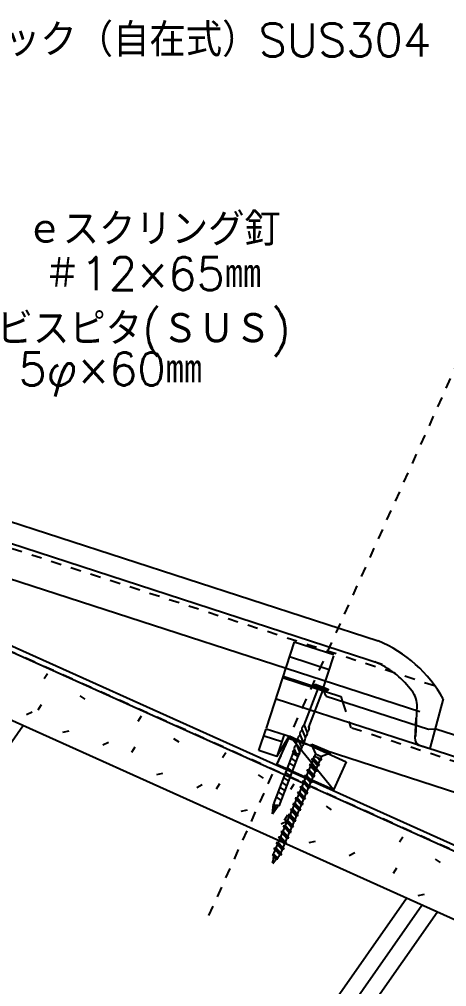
# Model space of a CAD drawing. Extents: x -1727 to 4652, y -2308 to 2357.
# Drawn here: x 2510.7 to 2717.6, y 285.8 to 754.1 of the extents above; entities that cross this region are included whole.
import ezdxf

# ---------------------------------------------------------------- set-up
doc = ezdxf.new("R2010")
doc.units = 0
doc.header["$LTSCALE"] = 5
doc.linetypes.add('DOT', pattern=[2, 1, -1])
for name, color, linetype in [('0-1', 7, 'CONTINUOUS'), ('0-2', 7, 'CONTINUOUS'), ('0-3', 7, 'CONTINUOUS'), ('0-4', 7, 'CONTINUOUS'), ('0-F', 7, 'CONTINUOUS')]:
    doc.layers.add(name, color=color, linetype=linetype)
doc.styles.get("Standard").update_dxf_attribs({"font": 'txt.shx', "bigfont": 'extfont.shx'})

msp = doc.modelspace()

# ---------------------------------------------------------------- linework, layer by layer
at = {"layer": '0-1', "color": 7, "linetype": 'CONTINUOUS'}
for p, q in [((2895.144, 275.9734), (2227.6391, 576.3471)), ((2662.748, 381.0597), (2641.5656, 407.0657))]:
    msp.add_line(p, q, dxfattribs=at)
at = {"layer": '0-1', "color": 7, "linetype": 'DOT'}
msp.add_line((2892.0194, 274.6636), (2226.7324, 574.0392), dxfattribs=at)
at = {"layer": '0-1', "color": 4, "linetype": 'CONTINUOUS'}
for p, q in [((2653.5944, 431.5671), (2653.8792, 432.303)), ((2659.9548, 429.1055), (2653.5944, 431.5671)), ((2653.8792, 432.303), (2660.2396, 429.8414)), ((2655.5007, 430.4472), (2655.0318, 431.0107)), ((2648.5002, 412.359), (2655.5007, 430.4472)), ((2650.7896, 411.4719), (2657.7904, 429.5611)), ((2655.5007, 430.4472), (2657.7904, 429.5611)), ((2657.7904, 429.5611), (2658.5174, 429.6618)), ((2657.7904, 429.5611), (2658.5174, 429.6618)), ((2660.2396, 429.8414), (2659.9548, 429.1055)), ((2648.5002, 412.359), (2650.1416, 408.4332)), ((2646.6639, 407.6143), (2648.3053, 403.6885)), ((2646.6639, 407.6143), (2648.3053, 403.6885)), ((2647.5821, 409.9866), (2649.2235, 406.0609)), ((2647.5821, 409.9866), (2649.2235, 406.0609)), ((2650.7454, 411.543), (2651.0569, 410.7981)), ((2644.8276, 402.8695), (2646.469, 398.9438)), ((2644.8276, 402.8695), (2646.469, 398.9438)), ((2645.7458, 405.242), (2647.3871, 401.3161)), ((2645.7458, 405.242), (2647.3871, 401.3161)), ((2652.1034, 402.8307), (2652.2648, 403.2139)), ((2652.1034, 402.8307), (2654.0666, 398.5292)), ((2661.3769, 398.9253), (2652.1034, 402.8307)), ((2652.2648, 403.2139), (2661.5383, 399.3085)), ((2643.6262, 400.0153), (2633.6602, 374.2646)), ((2646.2262, 399.009), (2636.2601, 373.2584)), ((2642.8378, 399.0196), (2645.8303, 396.8726)), ((2646.2698, 397.9817), (2642.8807, 399.2934)), ((2643.9095, 400.4972), (2644.7086, 398.586)), ((2643.9095, 400.4972), (2644.7086, 398.586)), ((2654.0747, 398.5258), (2653.5876, 397.3692)), ((2654.0747, 398.5258), (2656.9439, 397.3175)), ((2661.3769, 398.9253), (2656.9439, 397.3175)), ((2661.5383, 399.3085), (2661.3769, 398.9253)), ((2641.0255, 394.3369), (2644.018, 392.1899)), ((2641.9316, 396.6782), (2644.9241, 394.5312)), ((2650.9921, 393.4158), (2651.9572, 393.4978)), ((2650.9921, 393.4158), (2651.6078, 392.6681)), ((2650.9921, 393.4158), (2654.8493, 390.201)), ((2652.7455, 395.3697), (2651.9572, 393.4978)), ((2654.2336, 390.9487), (2651.9572, 393.4978)), ((2652.1298, 396.1174), (2653.0949, 396.1994)), ((2652.1298, 396.1174), (2652.7455, 395.3697)), ((2652.1298, 396.1174), (2655.987, 392.9026)), ((2652.7455, 395.3697), (2655.0219, 392.8206)), ((2655.3713, 393.6503), (2653.0949, 396.1994)), ((2653.419, 397.4402), (2656.6015, 396.1)), ((2653.5795, 397.3726), (2656.4568, 396.1609)), ((2655.0102, 396.7701), (2656.1484, 395.4956)), ((2656.1484, 395.4956), (2655.3713, 393.6503)), ((2655.987, 392.9026), (2655.3713, 393.6503)), ((2657.1135, 395.5776), (2656.1484, 395.4956)), ((2656.3695, 396.1977), (2657.1135, 395.5776)), ((2656.92, 397.3276), (2656.4247, 396.1516)), ((2656.4329, 396.171), (2656.4247, 396.1516)), ((2657.1135, 395.5776), (2656.6015, 396.1)), ((2639.2132, 389.6542), (2642.2057, 387.5072)), ((2640.1193, 391.9955), (2643.1118, 389.8486)), ((2650.47, 389.9665), (2649.6817, 388.0946)), ((2649.8544, 390.7142), (2650.8194, 390.7962)), ((2649.8544, 390.7142), (2650.47, 389.9665)), ((2649.8544, 390.7142), (2653.7115, 387.4994)), ((2650.47, 389.9665), (2652.7465, 387.4175)), ((2651.6078, 392.6681), (2650.8194, 390.7962)), ((2653.0959, 388.2471), (2650.8194, 390.7962)), ((2651.6078, 392.6681), (2653.8842, 390.119)), ((2653.8842, 390.119), (2653.0959, 388.2471)), ((2654.8493, 390.201), (2653.8842, 390.119)), ((2655.0219, 392.8206), (2654.2336, 390.9487)), ((2654.8493, 390.201), (2654.2336, 390.9487)), ((2655.987, 392.9026), (2655.0219, 392.8206)), ((2637.4009, 384.9715), (2640.3934, 382.8245)), ((2638.307, 387.3128), (2641.2995, 385.1659)), ((2648.1946, 384.5633), (2647.4062, 382.6914)), ((2647.5789, 385.311), (2648.544, 385.393)), ((2647.5789, 385.311), (2648.1946, 384.5633)), ((2647.5789, 385.311), (2651.4361, 382.0962)), ((2648.1946, 384.5633), (2650.471, 382.0143)), ((2649.3323, 387.2649), (2648.544, 385.393)), ((2650.8204, 382.8439), (2648.544, 385.393)), ((2648.7166, 388.0126), (2649.6817, 388.0946)), ((2648.7166, 388.0126), (2652.5738, 384.7978)), ((2648.7166, 388.0126), (2649.3323, 387.2649)), ((2649.3323, 387.2649), (2651.6087, 384.7159)), ((2651.9581, 385.5455), (2649.6817, 388.0946)), ((2651.6087, 384.7159), (2650.8204, 382.8439)), ((2652.5738, 384.7978), (2651.6087, 384.7159)), ((2652.7465, 387.4175), (2651.9581, 385.5455)), ((2652.7465, 387.4175), (2651.9581, 385.5455)), ((2652.5738, 384.7978), (2651.9581, 385.5455)), ((2653.7115, 387.4994), (2652.7465, 387.4175)), ((2653.7115, 387.4994), (2653.0959, 388.2471)), ((2635.5886, 380.2888), (2638.5811, 378.1418)), ((2636.4947, 382.6302), (2639.4872, 380.4831)), ((2645.3035, 379.9078), (2646.2685, 379.9898)), ((2645.3035, 379.9078), (2645.9191, 379.1601)), ((2645.3035, 379.9078), (2649.1606, 376.6931)), ((2647.0568, 381.8617), (2646.2685, 379.9898)), ((2648.545, 377.4407), (2646.2685, 379.9898)), ((2646.4412, 382.6094), (2647.4062, 382.6914)), ((2646.4412, 382.6094), (2647.0568, 381.8617)), ((2646.4412, 382.6094), (2650.2983, 379.3947)), ((2647.0568, 381.8617), (2649.3333, 379.3127)), ((2649.6827, 380.1423), (2647.4062, 382.6914)), ((2649.3333, 379.3127), (2648.545, 377.4407)), ((2650.2983, 379.3947), (2649.3333, 379.3127)), ((2650.471, 382.0143), (2649.6827, 380.1423)), ((2650.2983, 379.3947), (2649.6827, 380.1423)), ((2651.4361, 382.0962), (2650.471, 382.0143)), ((2651.4361, 382.0962), (2650.8204, 382.8439)), ((2634.6824, 377.9474), (2637.6749, 375.8004)), ((2644.7814, 376.4585), (2643.9931, 374.5866)), ((2644.1657, 377.2062), (2645.1308, 377.2882)), ((2644.1657, 377.2062), (2644.7814, 376.4585)), ((2644.1657, 377.2062), (2648.0229, 373.9915)), ((2644.7814, 376.4585), (2647.0578, 373.9095)), ((2645.9191, 379.1601), (2645.1308, 377.2882)), ((2647.4072, 374.7391), (2645.1308, 377.2882)), ((2645.9191, 379.1601), (2648.1956, 376.6111)), ((2648.1956, 376.6111), (2647.4072, 374.7391)), ((2648.0229, 373.9915), (2647.4072, 374.7391)), ((2649.1606, 376.6931), (2648.1956, 376.6111)), ((2649.1606, 376.6931), (2648.545, 377.4407)), ((2633.2358, 369.5156), (2633.7442, 374.2318)), ((2633.2358, 369.5156), (2636.0339, 373.3456)), ((2634.5984, 373.0363), (2633.2358, 369.5156)), ((2642.5059, 371.0553), (2641.7176, 369.1834)), ((2641.8903, 371.803), (2642.8553, 371.885)), ((2641.8903, 371.803), (2642.5059, 371.0553)), ((2641.8903, 371.803), (2645.7474, 368.5883)), ((2642.5059, 371.0553), (2644.7824, 368.5063)), ((2643.6437, 373.7569), (2642.8553, 371.885)), ((2645.1318, 369.3359), (2642.8553, 371.885)), ((2643.028, 374.5046), (2643.9931, 374.5866)), ((2643.028, 374.5046), (2643.6437, 373.7569)), ((2643.028, 374.5046), (2646.8852, 371.2899)), ((2643.6437, 373.7569), (2645.9201, 371.2079)), ((2646.2695, 372.0375), (2643.9931, 374.5866)), ((2645.9201, 371.2079), (2645.1318, 369.3359)), ((2646.8852, 371.2899), (2645.9201, 371.2079)), ((2647.0578, 373.9095), (2646.2695, 372.0375)), ((2646.8852, 371.2899), (2646.2695, 372.0375)), ((2648.0229, 373.9915), (2647.0578, 373.9095)), ((2640.2305, 365.6521), (2639.4421, 363.7802)), ((2639.6148, 366.3998), (2640.5799, 366.4818)), ((2639.6148, 366.3998), (2640.2305, 365.6521)), ((2639.6148, 366.3998), (2643.472, 363.1851)), ((2640.2305, 365.6521), (2642.5069, 363.1031)), ((2641.3682, 368.3537), (2640.5799, 366.4818)), ((2642.8563, 363.9328), (2640.5799, 366.4818)), ((2640.7525, 369.1014), (2641.7176, 369.1834)), ((2640.7525, 369.1014), (2641.3682, 368.3537)), ((2640.7525, 369.1014), (2644.6097, 365.8867)), ((2641.3682, 368.3537), (2643.6446, 365.8047)), ((2643.994, 366.6344), (2641.7176, 369.1834)), ((2643.6446, 365.8047), (2642.8563, 363.9328)), ((2644.6097, 365.8867), (2643.6446, 365.8047)), ((2644.7824, 368.5063), (2643.994, 366.6344)), ((2644.6097, 365.8867), (2643.994, 366.6344)), ((2645.7474, 368.5883), (2644.7824, 368.5063)), ((2645.7474, 368.5883), (2645.1318, 369.3359)), ((2637.3394, 360.9966), (2638.3044, 361.0786)), ((2637.3394, 360.9966), (2637.955, 360.2489)), ((2637.3394, 360.9966), (2641.1965, 357.7819)), ((2639.0927, 362.9505), (2638.3044, 361.0786)), ((2640.5808, 358.5296), (2638.3044, 361.0786)), ((2638.4771, 363.6982), (2639.4421, 363.7802)), ((2638.4771, 363.6982), (2639.0927, 362.9505)), ((2638.4771, 363.6982), (2642.3342, 360.4835)), ((2639.0927, 362.9505), (2641.3692, 360.4015)), ((2641.7186, 361.2312), (2639.4421, 363.7802)), ((2642.5069, 363.1031), (2641.7186, 361.2312)), ((2642.3342, 360.4835), (2641.7186, 361.2312)), ((2643.472, 363.1851), (2642.5069, 363.1031)), ((2643.472, 363.1851), (2642.8563, 363.9328)), ((2636.8173, 357.5474), (2636.029, 355.6754)), ((2636.2016, 358.295), (2637.1667, 358.377)), ((2636.2016, 358.295), (2636.8173, 357.5474)), ((2636.2016, 358.295), (2640.0588, 355.0803)), ((2636.8173, 357.5474), (2639.0937, 354.9983)), ((2637.955, 360.2489), (2637.1667, 358.377)), ((2639.4431, 355.828), (2637.1667, 358.377)), ((2637.955, 360.2489), (2640.2314, 357.6999)), ((2640.2314, 357.6999), (2639.4431, 355.828)), ((2641.1965, 357.7819), (2640.2314, 357.6999)), ((2641.3692, 360.4015), (2640.5808, 358.5296)), ((2641.1965, 357.7819), (2640.5808, 358.5296)), ((2642.3342, 360.4835), (2641.3692, 360.4015)), ((2633.9262, 352.8918), (2634.8912, 352.9738)), ((2633.9262, 352.8918), (2637.7833, 349.6771)), ((2633.9262, 352.8918), (2634.5418, 352.1442)), ((2634.5418, 352.1442), (2634.063, 351.0073)), ((2634.5418, 352.1442), (2636.774, 349.6447)), ((2635.6796, 354.8458), (2634.8912, 352.9738)), ((2637.1677, 350.4248), (2634.8912, 352.9738)), ((2635.0639, 355.5934), (2636.029, 355.6754)), ((2635.0639, 355.5934), (2638.921, 352.3787)), ((2635.0639, 355.5934), (2635.6796, 354.8458)), ((2635.6796, 354.8458), (2637.956, 352.2967)), ((2638.3054, 353.1264), (2636.029, 355.6754)), ((2637.956, 352.2967), (2637.1677, 350.4248)), ((2638.921, 352.3787), (2637.956, 352.2967)), ((2639.0937, 354.9983), (2638.3054, 353.1264)), ((2638.921, 352.3787), (2638.3054, 353.1264)), ((2640.0588, 355.0803), (2639.0937, 354.9983)), ((2640.0588, 355.0803), (2639.4431, 355.828)), ((2633.1046, 346.2769), (2633.558, 346.5155)), ((2633.2731, 349.7863), (2633.955, 350.0466)), ((2633.2731, 349.7863), (2635.871, 347.6211)), ((2633.2731, 349.7863), (2633.8331, 348.9622)), ((2633.558, 346.5155), (2633.8331, 348.9622)), ((2633.7801, 345.9816), (2635.0774, 347.5689)), ((2633.8331, 348.9622), (2635.0774, 347.5689)), ((2633.955, 350.0466), (2634.063, 351.0073)), ((2635.5984, 348.2063), (2633.955, 350.0466)), ((2635.871, 347.6211), (2635.0774, 347.5689)), ((2635.5984, 348.2063), (2636.774, 349.6447)), ((2635.871, 347.6211), (2635.5984, 348.2063)), ((2637.7833, 349.6771), (2636.774, 349.6447)), ((2637.7833, 349.6771), (2637.1677, 350.4248)), ((2633.4943, 345.9489), (2633.1046, 346.2769)), ((2633.453, 345.5814), (2633.4943, 345.9489)), ((2633.453, 345.5814), (2633.6478, 345.8197)), ((2633.9549, 345.5611), (2633.453, 345.5814)), ((2633.9549, 345.5611), (2633.6478, 345.8197)), ((2633.9549, 345.5611), (2633.7801, 345.9816))]:
    msp.add_line(p, q, dxfattribs=at)
at = {"layer": '0-1', "color": 3, "linetype": 'CONTINUOUS'}
msp.add_lwpolyline([(2668.9143, 394.7341), (2662.748, 381.0597), (2635.3993, 393.3914), (2641.5656, 407.0657), (2668.9143, 394.7341)], close=True, dxfattribs=at)
at = {"layer": '0-1', "color": 4, "linetype": 'CONTINUOUS'}
msp.add_lwpolyline([(2653.0842, 396.1739), (2653.1103, 396.2341), (2653.1354, 396.2947), (2653.1595, 396.3557), (2653.1827, 396.4171), (2653.2049, 396.4788), (2653.2262, 396.5409), (2653.2464, 396.6034), (2653.2657, 396.6662), (2653.284, 396.7292), (2653.3013, 396.7926), (2653.3176, 396.8563), (2653.3329, 396.9203), (2653.3472, 396.9845), (2653.3605, 397.0489), (2653.3727, 397.1137), (2653.384, 397.1786), (2653.3943, 397.2437), (2653.4035, 397.309), (2653.4117, 397.3745), (2653.419, 397.4402)], dxfattribs=at)
for centre, radius, start, end in [((2649.2157, 410.7182), 1.79, 113.5613, 204.1237), ((2647.3794, 405.9735), 1.79, 113.5613, 204.1237), ((2648.2976, 408.3459), 1.79, 113.5613, 204.1237), ((2647.8477, 408.5741), 2.2981, 300.183, 356.4846), ((2648.763, 410.9391), 2.2981, 300.183, 356.4846), ((2645.5431, 401.2288), 1.79, 113.5613, 204.1237), ((2646.4613, 403.6012), 1.79, 113.5613, 204.1237), ((2646.0115, 403.8295), 2.2981, 300.183, 356.4846), ((2646.9296, 406.2018), 2.2981, 300.183, 356.4846), ((2644.625, 398.8565), 1.79, 113.5613, 165.9694), ((2644.1751, 399.0847), 2.2981, 332.0302, 356.4846), ((2645.0933, 401.457), 2.2981, 300.183, 356.4846), ((2633.6618, 373.2701), 0.9653, 346.0046, 445.0738), ((2635.4482, 372.5787), 0.9653, 52.6112, 151.6804)]:
    msp.add_arc(centre, radius, start, end, dxfattribs=at)
at = {"layer": '0-2', "color": 2, "linetype": 'CONTINUOUS'}
for p, q in [((2380.937, 541.1381), (2686.2918, 442.0158)), ((2458.1567, 526.6053), (2684.3538, 453.179)), ((2704.5129, 418.8637), (2386.644, 521.9636)), ((2643.8039, 452.8127), (2630.1919, 410.8805)), ((2643.7909, 452.8169), (2663.001, 446.5862)), ((2641.4702, 445.6619), (2660.6803, 439.4312)), ((2662.8189, 446.0247), (2657.3611, 429.1977)), ((2638.0087, 435.4965), (2666.3574, 426.294)), ((2638.3572, 436.0642), (2657.5673, 429.8334)), ((2658.1128, 428.9539), (2638.151, 435.4284)), ((2659.1656, 426.5098), (2658.1128, 428.9539)), ((2659.1656, 426.5098), (2708.7157, 410.4384)), ((2666.3574, 426.294), (2667.1786, 423.6773)), ((2635.0485, 425.2091), (2886.3177, 343.6437)), ((2703.2045, 422.1358), (2702.4082, 406.8483)), ((2715.9168, 425.0824), (2709.432, 401.0424)), ((2702.3427, 405.8739), (2702.8684, 415.7797)), ((2626.6824, 400.0694), (2630.1383, 410.7153)), ((2630.1383, 410.7153), (2642.4044, 406.7335)), ((2638.872, 407.8802), (2635.4161, 397.2342)), ((2708.7157, 410.4384), (2712.2682, 410.6763)), ((2712.2682, 410.6763), (2889.4112, 353.1736)), ((2629.2371, 407.3067), (2637.7851, 404.5319)), ((2635.4161, 397.2342), (2641.3811, 407.0657)), ((2881.2485, 328.0314), (2640.7555, 406.0346)), ((2703.5885, 402.9683), (2709.432, 401.0424)), ((2635.4161, 397.2342), (2626.6824, 400.0694))]:
    msp.add_line(p, q, dxfattribs=at)
at = {"layer": '0-2', "color": 2, "linetype": 'DOT'}
for p, q in [((2711.6318, 431.4377), (2416.9986, 527.0796)), ((2667.1786, 423.6773), (2671.1101, 411.1506)), ((2885.6269, 341.5156), (2671.1101, 411.1506))]:
    msp.add_line(p, q, dxfattribs=at)
at = {"layer": '0-2', "color": 2, "linetype": 'CONTINUOUS'}
for centre, radius, start, end in [((2660.448, 394.5471), 63.3182, 28.8326, 67.8179), ((2667.6198, 405.4591), 40.5271, 36.9802, 67.9286), ((2691.7464, 421.8597), 11.4753, 2.3241, 44.0462), ((2705.484, 405.6647), 3.202, 179.6023, 241.8381)]:
    msp.add_arc(centre, radius, start, end, dxfattribs=at)
at = {"layer": '0-4', "color": 4, "linetype": 'CONTINUOUS'}
for p, q in [((2925.789, 259.2177), (2227.1198, 573.6181)), ((2913.4189, 231.6961), (2227.0606, 540.5567))]:
    msp.add_line(p, q, dxfattribs=at)
at = {"layer": '0-4', "color": 7, "linetype": 'CONTINUOUS'}
for p, q in [((2524.2821, 437.2805), (2522.6311, 434.7762)), ((2539.9464, 426.5713), (2542.451, 424.92)), ((2521.2172, 422.2496), (2519.5657, 419.7448)), ((2516.8448, 418.6812), (2514.1628, 417.3381)), ((2569.7257, 416.7358), (2568.0747, 414.2314)), ((2424.822, 287.0765), (2512.4018, 412.1534)), ((2534.5869, 409.503), (2531.6481, 408.8994)), ((2553.8207, 404.0149), (2551.1387, 402.6717)), ((2585.39, 406.0266), (2587.8946, 404.3752)), ((2566.6607, 401.7048), (2565.0093, 399.2001)), ((2610.6076, 399.0422), (2608.9567, 396.5378)), ((2580.0305, 388.9582), (2577.0917, 388.3546)), ((2607.5427, 384.0112), (2605.8913, 381.5065)), ((2626.2719, 388.333), (2628.7765, 386.6816)), ((2599.2643, 383.4702), (2596.5823, 382.127)), ((2643.5415, 383.8373), (2641.8905, 381.333)), ((2620.9124, 371.2646), (2617.9736, 370.661)), ((2659.2058, 373.1281), (2661.7104, 371.4768)), ((2640.1463, 365.7766), (2637.4642, 364.4334)), ((2640.4765, 368.8064), (2638.8251, 366.3016)), ((2653.8463, 356.0598), (2650.9075, 355.4562)), ((2696.3158, 358.2152), (2694.6648, 355.7109)), ((2673.0801, 350.5717), (2670.3981, 349.2285)), ((2711.9801, 347.506), (2714.4847, 345.8547)), ((2693.2508, 343.1843), (2691.5994, 340.6795)), ((2610.478, 203.5314), (2698.0578, 328.6084)), ((2706.6206, 330.4377), (2703.6818, 329.8341)), ((2617.9043, 200.1896), (2705.4841, 325.2666)), ((2625.5623, 197.1789), (2712.9103, 321.9248))]:
    msp.add_line(p, q, dxfattribs=at)
at = {"layer": '0-F', "color": 1, "linetype": 'DOT'}
msp.add_line((2602.4844, 320.2462), (2739.7537, 625.2931), dxfattribs=at)

# ---------------------------------------------------------------- texts
at = {"layer": '0-3', "color": 7}
for s, p in [('タワーロック（自在式）SUS304', (2432.8402, 736.0992)), ('ｅスクリング釘', (2514.0598, 644.4814)), ('＃12×65㎜', (2522.6555, 623.0233)), ('ビスピタ(ＳＵＳ)', (2499.6802, 596.2686)), ('5φ×60㎜', (2510.2278, 576.8183))]:
    msp.add_text(s, height=16, dxfattribs=at).set_placement(p)

doc.saveas('drawing.dxf')
